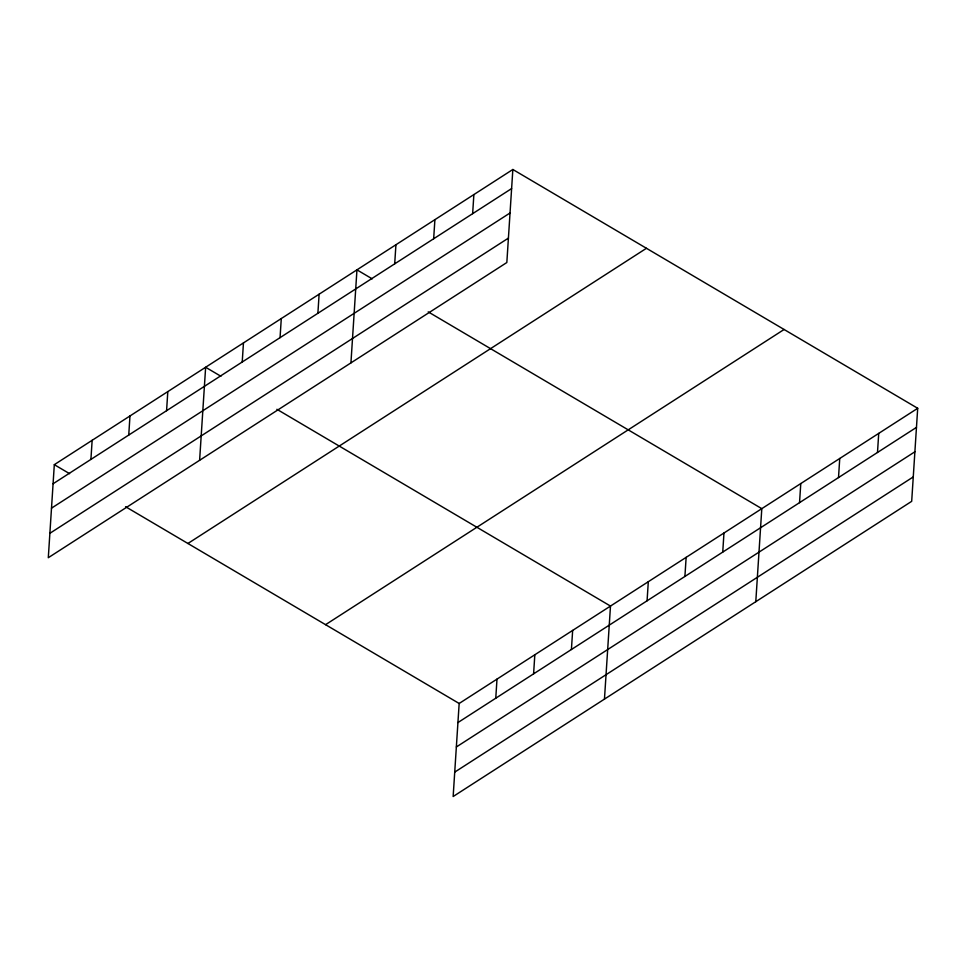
<?xml version="1.0" encoding="UTF-8"?>
<svg xmlns="http://www.w3.org/2000/svg" width="966" height="966" viewBox="0 0 966 966"><rect width="100%" height="100%" fill="white"/><g stroke="black" fill="none" stroke-linecap="round" stroke-linejoin="round"><path stroke-width="1.45" d="M512.849 169.485L54.313 464.67L48.3 557.708L506.836 262.523L512.849 169.485L917.7 408.292L911.687 501.33L453.151 796.515L459.164 703.477L917.7 408.292M90.913 459.418L92.144 440.315M128.744 435.062L129.975 415.972M166.575 410.707L167.806 391.616M199.612 460.299L205.637 367.261L220.9 376.269M242.225 361.996L243.456 342.906M280.055 337.653L281.287 318.551M317.886 313.298L319.118 294.195M350.936 362.89L356.949 269.852L372.212 278.86M394.696 263.851L395.927 244.76M433.662 238.759L434.905 219.668M472.64 213.667L473.871 194.577M495.763 698.225L496.995 679.122M533.594 673.87L534.826 654.767M571.413 649.514L572.657 630.424M604.462 699.106L610.488 606.068L276.892 409.294M647.075 600.804L648.307 581.713M684.906 576.448L686.138 557.358M722.737 552.105L723.969 533.003M755.786 601.697L761.8 508.659L428.204 311.873M799.534 502.658L800.778 483.568M838.512 477.566L839.744 458.476M877.49 452.474L878.722 433.384M53.082 483.761L511.618 188.575M51.5 508.164L510.036 212.979M49.882 533.304L508.418 238.119M187.911 543.484L646.447 248.286M325.566 624.676L784.102 329.478M457.932 722.568L916.468 427.383M456.35 746.972L914.887 451.786M454.732 772.112L913.256 476.926M54.313 464.67L69.588 473.678M125.568 506.703L459.164 703.477"/></g></svg>
